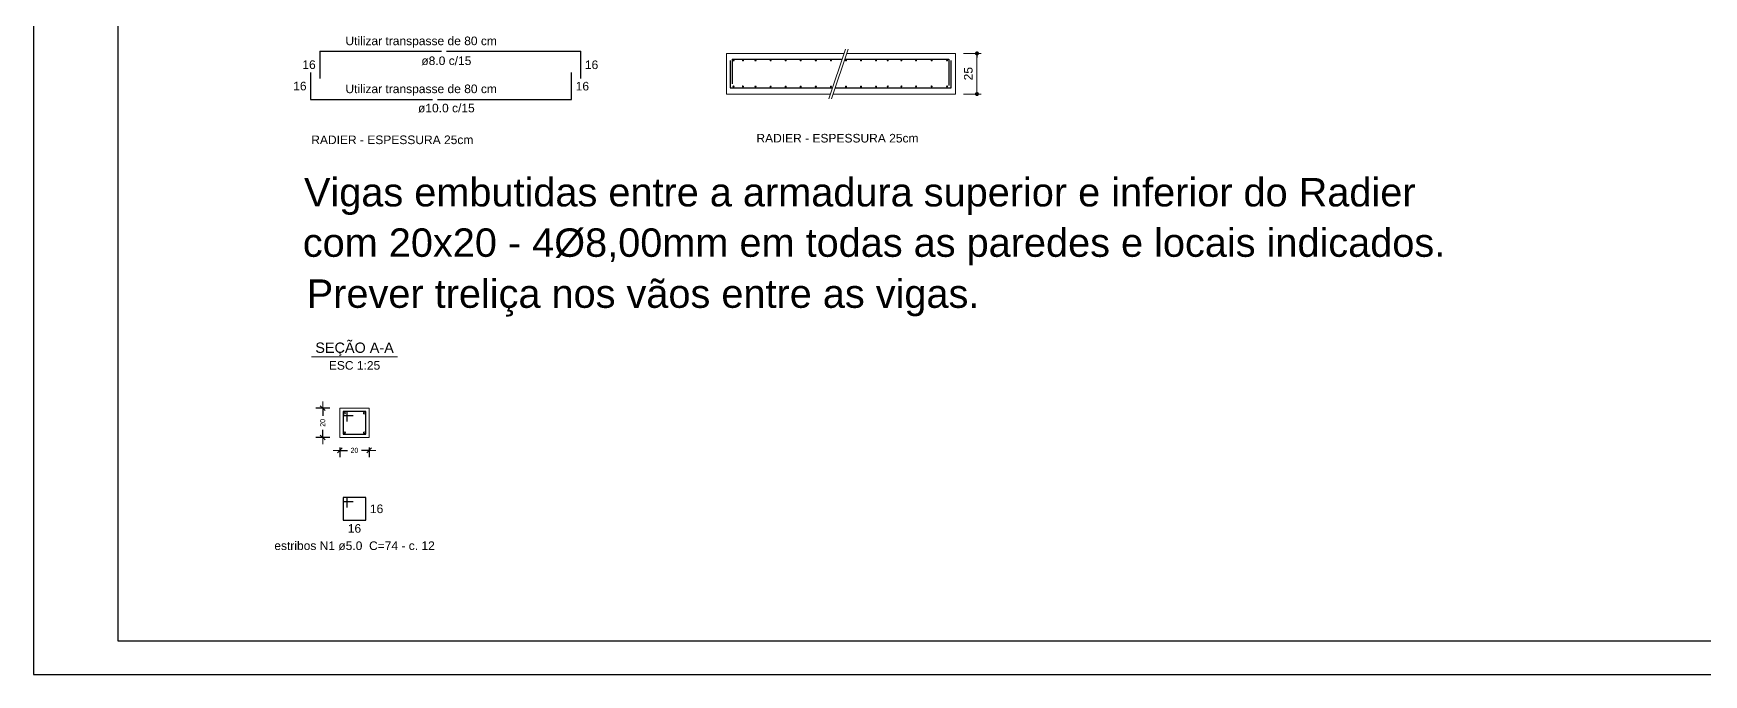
# Model space of a CAD drawing. Header units: metres. Extents: x 49 to 320, y -91 to 27.
# Drawn here: x 270.84 to 295.53, y -47.67 to -38.19 of the extents above; entities that cross this region are included whole.
import ezdxf

# ---------------------------------------------------------------- set-up
doc = ezdxf.new("R2010")
doc.units = ezdxf.units.M
doc.header["$LTSCALE"] = 0.2
for name, color, linetype, lineweight in [('DT-Armadura', 2, 'Continuous', 30), ('DT-Barras na forma', 2, 'Continuous', 30), ('DT-Barras no corte', 5, 'Continuous', 5), ('DT-Barras rebatidas', 2, 'Continuous', 30), ('DT-Cotas', 9, 'Continuous', 5), ('DT-Forma', 5, 'Continuous', 5), ('DT-Textos', 7, 'Continuous', 5), ('FO-Títulos', 3, 'Continuous', 20)]:
    doc.layers.add(name, color=color, linetype=linetype, lineweight=lineweight)
doc.styles.add('Arial', font='arial.ttf')
doc.styles.add('REGUA60', font='arial.ttf')
doc.dimstyles.new('Active3D', dxfattribs={"dimtxt": 1.5, "dimasz": 0.01, "dimexe": 2, "dimexo": 3, "dimgap": 0.98, "dimtad": 1, "dimlfac": -1, "dimrnd": 0.005, "dimzin": 0, "dimtxsty": 'REGUA60', "dimblk": 'COTATR', "dimcen": 4, "dimdle": 4, "dimclrt": 2, "dimadec": 0, "dimazin": 0, "dimtfac": 1, "dimtmove": 2, "dimatfit": 2, "dimfxl": 1, "dimarcsym": 0})

# ---------------------------------------------------------------- blocks, each defined once
blk = doc.blocks.new('_DOT')
at = {"color": 0, "linetype": 'ByBlock'}
blk.add_line((-0.5, 0), (-1, 0), dxfattribs=at)
at = {"color": 0, "linetype": 'ByBlock', "const_width": 0.5}
blk.add_lwpolyline([(-0.25, 0, 1), (0.25, 0, 1)], format="xyb", close=True, dxfattribs=at)
blk = doc.blocks.new('COTATR')
at = {"color": 6}
blk.add_line((-71, -71), (71, 71), dxfattribs=at)
at = {"color": 0, "linetype": 'ByBlock'}
blk.add_line((0, 0), (200, 0), dxfattribs=at)
blk = doc.blocks.new('*D624')
at = {"layer": 'Defpoints', "color": 0, "transparency": 16777216}
for p in [(275.117, -43.734), (275.371, -43.734), (275.371, -44.166)]:
    blk.add_point(p, dxfattribs=at)
at = {"layer": 'DT-Cotas', "color": 0, "lineweight": -2, "transparency": 16777216}
for p, q in [((275.221, -43.734), (275.017, -43.734)), ((275.117, -43.735), (275.117, -43.847)), ((275.221, -44.166), (275.017, -44.166)), ((275.117, -44.166), (275.117, -44.054))]:
    blk.add_line(p, q, dxfattribs=at)
at = {"layer": 'DT-Cotas', "color": 0, "lineweight": -2, "transparency": 16777216, "xscale": 0.0005, "yscale": 0.0005, "zscale": 0.0005}
for p, rotation in [((275.117, -43.734), 90), ((275.117, -44.166), 270)]:
    blk.add_blockref('COTATR', p, dxfattribs=dict(at, rotation=rotation))
at = {"layer": 'DT-Cotas', "color": 2, "transparency": 16777216, "insert": (275.117, -43.95), "char_height": 0.075, "attachment_point": 5, "rotation": 90, "style": 'REGUA60'}
blk.add_mtext('20', dxfattribs=at)
blk = doc.blocks.new('*D625')
at = {"layer": 'Defpoints', "color": 0, "transparency": 16777216}
for p in [(275.371, -44.166), (275.803, -44.166), (275.803, -44.357)]:
    blk.add_point(p, dxfattribs=at)
at = {"layer": 'DT-Cotas', "color": 0, "lineweight": -2, "transparency": 16777216}
for p, q in [((275.371, -44.316), (275.371, -44.457)), ((275.372, -44.357), (275.484, -44.357)), ((275.803, -44.357), (275.691, -44.357)), ((275.803, -44.316), (275.803, -44.457))]:
    blk.add_line(p, q, dxfattribs=at)
at = {"layer": 'DT-Cotas', "color": 0, "lineweight": -2, "transparency": 16777216, "xscale": 0.0005, "yscale": 0.0005, "zscale": 0.0005, "rotation": 180}
blk.add_blockref('COTATR', (275.371, -44.357), dxfattribs=at)
at = {"layer": 'DT-Cotas', "color": 0, "lineweight": -2, "transparency": 16777216, "xscale": 0.0005, "yscale": 0.0005, "zscale": 0.0005}
blk.add_blockref('COTATR', (275.803, -44.357), dxfattribs=at)
at = {"layer": 'DT-Cotas', "color": 2, "transparency": 16777216, "insert": (275.587, -44.357), "char_height": 0.075, "attachment_point": 5, "rotation": 0.0057, "style": 'REGUA60'}
blk.add_mtext('20', dxfattribs=at)

msp = doc.modelspace()

# ---------------------------------------------------------------- linework, layer by layer
at = {"color": 15}
for p, q in [((270.84, -22.944), (270.84, -47.671)), ((270.84, -47.671), (320.471, -47.671))]:
    msp.add_line(p, q, dxfattribs=at)
at = {"color": 0}
for p, q in [((272.09, -23.444), (272.09, -47.171)), ((272.09, -47.171), (319.971, -47.171))]:
    msp.add_line(p, q, dxfattribs=at)
at = {"color": 0, "linetype": 'ByBlock', "lineweight": -2}
msp.add_line((284.791, -38.519), (284.791, -38.549), dxfattribs=at)
at = {"color": 0, "linetype": 'ByBlock', "const_width": 0.03}
msp.add_lwpolyline([(284.791, -38.504, 1), (284.791, -38.474, 1)], format="xyb", close=True, dxfattribs=at)
at = {"layer": 'DT-Armadura', "color": 5}
for p, q in [((275.074, -38.457), (275.074, -38.857)), ((275.074, -38.457), (276.874, -38.457)), ((276.95, -38.457), (278.934, -38.457)), ((278.934, -38.857), (278.934, -38.457)), ((281.142, -38.595), (281.142, -38.995)), ((281.171, -38.576), (282.797, -38.576)), ((281.171, -38.576), (281.171, -38.937)), ((282.837, -38.576), (284.373, -38.576)), ((284.373, -38.576), (284.373, -38.962)), ((284.409, -38.995), (284.409, -38.595)), ((274.939, -38.772), (274.939, -39.172)), ((278.798, -39.172), (278.798, -38.772)), ((281.142, -38.995), (282.656, -38.995)), ((282.695, -38.995), (284.409, -38.995)), ((274.939, -39.172), (276.739, -39.172)), ((276.815, -39.172), (278.798, -39.172))]:
    msp.add_line(p, q, dxfattribs=at)
at = {"layer": 'DT-Barras na forma', "color": 5}
for p, q in [((275.479, -43.782), (275.419, -43.782)), ((275.419, -43.782), (275.419, -44.118)), ((275.755, -43.782), (275.419, -43.782)), ((275.419, -43.782), (275.419, -43.842)), ((275.419, -43.842), (275.569, -43.842)), ((275.479, -43.932), (275.479, -43.782)), ((275.755, -44.118), (275.755, -43.782)), ((275.419, -44.118), (275.755, -44.118))]:
    msp.add_line(p, q, dxfattribs=at)
at = {"layer": 'DT-Barras no corte', "color": 5}
for centre, radius in [((281.191, -38.592), 0.008), ((281.331, -38.592), 0.008), ((281.516, -38.592), 0.008), ((281.739, -38.592), 0.008), ((281.962, -38.592), 0.008), ((282.185, -38.592), 0.008), ((282.408, -38.592), 0.008), ((282.631, -38.592), 0.008), ((282.854, -38.592), 0.008), ((283.077, -38.592), 0.008), ((283.3, -38.592), 0.008), ((283.472, -38.592), 0.008), ((283.674, -38.592), 0.008), ((283.891, -38.592), 0.008), ((284.121, -38.592), 0.008), ((284.349, -38.592), 0.008), ((281.191, -38.976), 0.008), ((281.331, -38.976), 0.008), ((281.516, -38.98), 0.008), ((281.739, -38.98), 0.008), ((281.962, -38.98), 0.008), ((282.185, -38.98), 0.008), ((282.408, -38.98), 0.008), ((282.631, -38.98), 0.008), ((282.854, -38.98), 0.008), ((283.077, -38.98), 0.008), ((283.3, -38.98), 0.008), ((283.472, -38.977), 0.008), ((283.674, -38.977), 0.008), ((283.891, -38.977), 0.008), ((284.121, -38.977), 0.008), ((284.349, -38.977), 0.008), ((275.443, -43.806), 0.012), ((275.731, -43.806), 0.012), ((275.443, -44.094), 0.012), ((275.731, -44.094), 0.012)]:
    msp.add_circle(centre, radius, dxfattribs=at)
at = {"layer": 'DT-Barras rebatidas', "color": 5}
for p, q in [((275.479, -45.052), (275.419, -45.052)), ((275.419, -45.052), (275.419, -45.388)), ((275.755, -45.052), (275.419, -45.052)), ((275.419, -45.052), (275.419, -45.112)), ((275.419, -45.112), (275.569, -45.112)), ((275.479, -45.202), (275.479, -45.052)), ((275.755, -45.388), (275.755, -45.052)), ((275.419, -45.388), (275.755, -45.388))]:
    msp.add_line(p, q, dxfattribs=at)
at = {"layer": 'DT-Cotas', "color": 3}
for p, q in [((284.593, -38.489), (284.851, -38.489)), ((284.791, -38.549), (284.791, -39.029)), ((284.593, -39.089), (284.851, -39.089))]:
    msp.add_line(p, q, dxfattribs=at)
at = {"layer": 'DT-Forma', "color": 3}
for p, q in [((281.087, -38.489), (281.087, -39.089)), ((282.827, -38.489), (281.087, -38.489)), ((282.237, -38.489), (282.237, -38.489)), ((282.599, -39.162), (282.849, -38.425)), ((282.639, -39.162), (282.888, -38.425)), ((284.473, -38.489), (282.866, -38.489)), ((284.473, -39.089), (284.473, -38.489)), ((281.087, -39.089), (282.624, -39.089)), ((282.663, -39.089), (284.473, -39.089)), ((275.803, -43.734), (275.371, -43.734)), ((275.371, -43.734), (275.371, -44.166)), ((275.803, -44.166), (275.803, -43.734)), ((275.371, -44.166), (275.803, -44.166))]:
    msp.add_line(p, q, dxfattribs=at)
at = {"layer": 'DT-Textos', "color": 3}
msp.add_line((274.952, -42.975), (276.223, -42.975), dxfattribs=at)

# ---------------------------------------------------------------- block references
at = {"layer": 'DT-Cotas', "color": 3, "xscale": 0.06, "yscale": 0.06, "zscale": 0.06, "rotation": 270}
msp.add_blockref('_DOT', (284.791, -39.089), dxfattribs=at)

# ---------------------------------------------------------------- texts
at = {"layer": 'DT-Armadura', "color": 3, "line_spacing_factor": 0.9, "style": 'Arial'}
for s, insert, char_height, width, attachment_point in [('Utilizar transpasse de 80 cm', (276.573, -38.405), 0.12708, 2.4758, 8), ('16', (275.014, -38.72), 0.1271, 0.54499, 9), (' ø8.0 c/15  ', (276.921, -38.664), 0.12708, 3.35491, 8), ('16', (278.994, -38.593), 0.1271, 0.54499, 1), ('16', (274.879, -39.036), 0.1271, 0.54499, 9), ('Utilizar transpasse de 80 cm', (276.573, -39.114), 0.12708, 2.4758, 8), ('16', (278.858, -38.909), 0.1271, 0.54499, 1), (' ø10.0 c/15  ', (276.921, -39.363), 0.12708, 3.35491, 8)]:
    msp.add_mtext(s, dxfattribs=dict(at, insert=insert, char_height=char_height, width=width, attachment_point=attachment_point))
at = {"layer": 'DT-Barras rebatidas', "color": 3, "line_spacing_factor": 0.9, "style": 'Arial'}
for s, insert, char_height, width, attachment_point in [('16', (275.815, -45.157), 0.1271, 0.54499, 1), ('16', (275.587, -45.447), 0.1271, 0.54499, 2), ('estribos N1 ø5.0  C=74 - c. 12', (275.588, -45.833), 0.12708, 2.4396, 8)]:
    msp.add_mtext(s, dxfattribs=dict(at, insert=insert, char_height=char_height, width=width, attachment_point=attachment_point))
at = {"layer": 'DT-Cotas', "color": 3, "style": 'Arial'}
msp.add_text('25', height=0.1271, rotation=90, dxfattribs=at).set_placement((284.726, -38.887))
at = {"layer": 'DT-Textos', "color": 3, "line_spacing_factor": 0.798, "style": 'Arial'}
for s, insert, char_height, width, attachment_point in [('RADIER - ESPESSURA 25cm', (274.948, -39.831), 0.12708, 4.57488, 7), ('RADIER - ESPESSURA 25cm', (281.53, -39.807), 0.12708, 4.57488, 7), ('SEÇÃO A-A', (275.588, -42.962), 0.1525, 1.64696, 8), ('ESC 1:25', (275.588, -43.166), 0.1271, 1.21997, 8)]:
    msp.add_mtext(s, dxfattribs=dict(at, insert=insert, char_height=char_height, width=width, attachment_point=attachment_point))
at = {"layer": 'FO-Títulos', "color": 2, "char_height": 0.42, "attachment_point": 9, "line_spacing_factor": 0.798, "style": 'Arial'}
for s, insert, width in [('Vigas embutidas entre a armadura superior e inferior do Radier', (291.276, -40.877), 17.57814), ('com 20x20 - 4Ø8,00mm em todas as paredes e locais indicados.', (291.715, -41.622), 17.5776), ('Prever treliça nos vãos entre as vigas.', (284.827, -42.379), 17.5776)]:
    msp.add_mtext(s, dxfattribs=dict(at, insert=insert, width=width))

# ---------------------------------------------------------------- dimensions: what is measured, and where the dimension line sits
at = {"layer": 'DT-Cotas', "color": 3}
dim = msp.add_linear_dim(base=(275.117, -43.734), p1=(275.371, -44.166), p2=(275.371, -43.734), angle=90, text='20', dimstyle='Active3D', override={"dimscale": 0.05, "dimtmove": 0, "dimatfit": 3}, dxfattribs=at)
dim.commit()
dim.dimension.update_dxf_attribs({"geometry": '*D624', "text_midpoint": (275.117, -43.95), "dimtype": 160, "text_rotation": 90})
dim = msp.add_linear_dim(base=(275.803, -44.357), p1=(275.371, -44.166), p2=(275.803, -44.166), text='20', dimstyle='Active3D', override={"dimscale": 0.05, "dimtmove": 0, "dimatfit": 3}, dxfattribs=at)
dim.commit()
dim.dimension.update_dxf_attribs({"geometry": '*D625', "text_midpoint": (275.587, -44.357), "dimtype": 160, "text_rotation": 0.0057})

doc.saveas('drawing.dxf')
